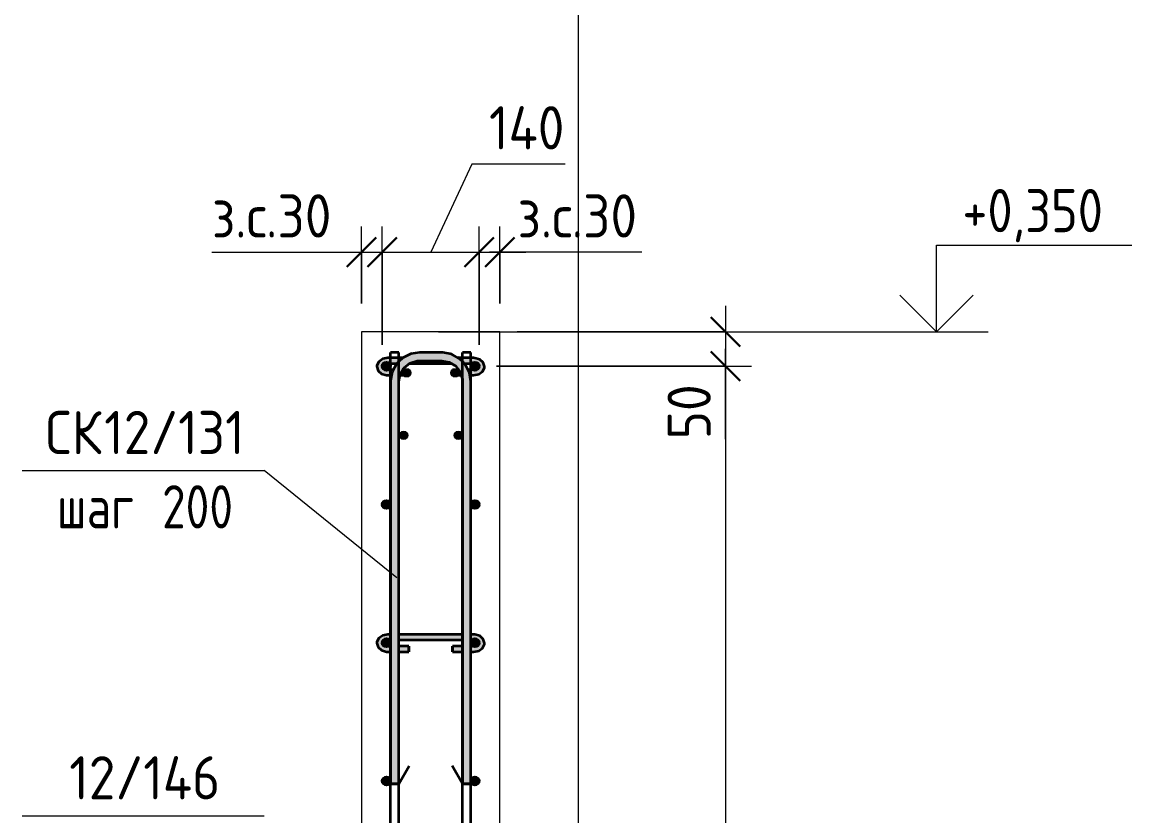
# Model space of a CAD drawing. Header units: millimetres. Extents: x -39709 to 12452, y -4989 to 80275.
# Drawn here: x -474 to 1130, y -350 to 798 of the extents above; entities that cross this region are included whole.
import ezdxf

# ---------------------------------------------------------------- set-up
doc = ezdxf.new("R2010")
doc.units = ezdxf.units.MM
for name, color, linetype, lineweight in [('AA_Dim', 7, 'Continuous', 9), ('AA_Dim-25', 7, 'Continuous', 9), ('AA_Oformlenie', 7, 'Continuous', 9), ('AA_Vinoska', 7, 'Continuous', 9), ('AA_Visotnaya otmetka', 7, 'Continuous', 9), ('AF_Stena_Опалубка', 253, 'Continuous', 20), ('KR_Armatura', 7, 'Continuous', 20), ('KR_Armatura_Tonkie', 7, 'Continuous', 20)]:
    doc.layers.add(name, color=color, linetype=linetype, lineweight=lineweight)
doc.styles.add('ISOCPEUR_6', font='isocpeur.TTF', dxfattribs={"width": 0.9, "height": 62.5})
doc.styles.add('ISOCPEUR_7', font='isocpeur.TTF', dxfattribs={"width": 0.8, "height": 62.5})
doc.styles.add('ISOCPEUR_8', font='isocpeur.TTF', dxfattribs={"width": 0.85, "height": 62.5})
doc.dimstyles.new('00_Точн_3_знака__прозр__2', dxfattribs={"dimscale": 304.8, "dimtxt": 62.672186, "dimasz": 0.139436, "dimexe": 0.123031, "dimexo": 0.082021, "dimgap": 0.008202, "dimtad": 1, "dimdec": 3, "dimrnd": 0.001, "dimdsep": 46, "dimtxsty": 'ISOCPEUR_6', "dimblk1": 'OBLIQUE', "dimblk2": 'OBLIQUE', "dimsah": 1, "dimcen": 0.09, "dimdle": 0.123031, "dimazin": 0, "dimtfac": 1, "dimtdec": 4, "dimtix": 1, "dimtmove": 1, "dimatfit": 3, "dimfxl": 1, "dimtvp": 1, "dimtolj": 1, "dimtzin": 0, "dimlwd": 18, "dimlwe": 18, "dimarcsym": 2})
doc.dimstyles.new('00_Точн_3_знака__прозр__3', dxfattribs={"dimscale": 304.8, "dimtxt": 62.672186, "dimasz": 0.139436, "dimexe": 0.123031, "dimexo": 0.082021, "dimgap": 0.008202, "dimtad": 1, "dimdec": 3, "dimrnd": 0.001, "dimdsep": 46, "dimtxsty": 'ISOCPEUR_6', "dimblk1": 'OBLIQUE', "dimblk2": 'OBLIQUE', "dimsah": 1, "dimcen": 0.09, "dimdle": 0.123031, "dimazin": 0, "dimtfac": 1, "dimtdec": 4, "dimtix": 1, "dimtmove": 0, "dimatfit": 3, "dimfxl": 1, "dimtvp": 1, "dimtolj": 1, "dimtzin": 0, "dimlwd": 18, "dimlwe": 18, "dimarcsym": 2})

# ---------------------------------------------------------------- blocks, each defined once
blk = doc.blocks.new('350_Стержень П торец СК-СГ _НесАрм_РабПлоск_ - 350_Стержень П торец СК-СГ _НесАрм_РабПлоск_-V3-1-1 Армирование')
at = {"layer": 'KR_Armatura_Tonkie', "lineweight": 35}
for p, q in [((37045.9, 320), (37013.9, 320)), ((37070.3, 312), (37069.3, 312.5)), ((36989.7, 295), (36990.6, 296.5)), ((36992, 298.4), (36999.2, 304)), ((37059.9, 304), (37064.4, 301.3)), ((37066.2, 299.9), (37070, 295)), ((36971.9, 278), (36971.9, -88)), ((36983.9, 278), (36985.5, 287)), ((36983.9, -88), (36983.9, 278)), ((37074, 287.1), (37075.2, 283)), ((37075.9, 278), (37075.9, -88)), ((37087.9, -88), (37087.9, 278)), ((36971.9, -96), (36971.9, -105)), ((36983.9, -105), (36983.9, -96)), ((37075.9, -96), (37075.9, -105)), ((37087.9, -105), (37087.9, -96)), ((36971.9, -113), (36971.9, -303.9)), ((36983.9, -303.9), (36983.9, -113)), ((37075.9, -113), (37075.9, -303.9)), ((37087.9, -303.9), (37087.9, -113)), ((36983.9, -303.9), (36998.9, -277.9)), ((37075.9, -303.9), (37060.9, -277.9)), ((36983.7, -303.9), (36972.1, -303.9)), ((36972.1, -303.9), (36983.7, -303.9)), ((37076.1, -303.9), (37087.7, -303.9)), ((37087.7, -303.9), (37076.1, -303.9))]:
    blk.add_line(p, q, dxfattribs=at)
at = {"layer": 'KR_Armatura_Tonkie', "lineweight": 35, "flags": 128}
for points in [[(36991.2, 313.1), (36989.7, 312.3), (36989.3, 312)], [(37002, 318.2), (37001.2, 318), (36998.5, 316.7)], [(37050.3, 319.4), (37047.4, 320), (37045.9, 320)], [(37062.6, 316.1), (37060, 317.5), (37058.5, 317.8)], [(36981, 304), (36980.4, 303.4), (36979.4, 301.4)], [(37081, 300.7), (37080.2, 302.2), (37078.5, 304)], [(36972.5, 282.4), (36971.9, 279.5), (36971.9, 278)]]:
    blk.add_lwpolyline(points, dxfattribs=at)
blk = doc.blocks.new('350_Стержень П торец СК-СГ _НесАрм_РабПлоск_ - 350_Стержень П торец СК-СГ _НесАрм_РабПлоск_-V5-1-1 Армирование')
at = {"layer": 'KR_Armatura_Tonkie', "lineweight": 35}
for points in [[(36977.9, 278), (36983.9, 278), (36984.9, 285.8), (36988.6, 293.9), (36992.7, 299.2), (36999.2, 304.1), (37006.2, 307), (37013.9, 308.2), (37013.9, 320), (37002.5, 318.4), (36992.9, 314.4), (36983.9, 307.3), (36977.5, 299), (36973.3, 288.9), (36972.1, 278), (36976.3, 278)], [(37044.1, 308), (37045.9, 308.2), (37045.9, 320), (37013.9, 319.8), (37013.9, 308), (37037.9, 308)], [(37081.9, 278), (37087.9, 278), (37086.4, 288.9), (37082.2, 299), (37075.6, 307.7), (37066.9, 314.4), (37056.7, 318.6), (37045.9, 319.8), (37045.9, 308), (37053.6, 307), (37061, 303.9), (37067.1, 299.2), (37072, 292.7), (37074.9, 285.7), (37076.1, 278), (37080.3, 278)], [(36977.9, -303.9), (36983.9, -303.9), (36983.7, 278), (36971.9, 278), (36972.1, -303.9), (36976.3, -303.9)], [(37081.9, -303.9), (37087.9, -303.9), (37087.7, 278), (37075.9, 278), (37076.1, -303.9), (37080.3, -303.9)]]:
    blk.add_hatch(color=256, dxfattribs=at).paths.add_polyline_path(points)
for p, q in [((37045.9, 320), (37013.9, 320)), ((37013.9, 308), (37045.9, 308)), ((36971.9, 278), (36971.9, -303.9)), ((36983.9, -303.9), (36983.9, 278)), ((37075.9, 278), (37075.9, -303.9)), ((37087.9, -303.9), (37087.9, 278)), ((36983.9, -303.9), (36998.9, -277.9)), ((37075.9, -303.9), (37060.9, -277.9)), ((36983.9, -303.9), (36971.9, -303.9)), ((36972.1, -303.9), (36983.7, -303.9)), ((37087.9, -303.9), (37075.9, -303.9)), ((37076.1, -303.9), (37087.7, -303.9))]:
    blk.add_line(p, q, dxfattribs=at)
at = {"layer": 'KR_Armatura_Tonkie', "lineweight": 35, "flags": 128}
for points in [[(36983.9, 306.7), (36980.4, 303.4), (36974.3, 292.1), (36971.9, 279.5), (36971.9, 278)], [(37013.9, 320), (37001.2, 318), (36989.7, 312.3), (36983.9, 306.7)], [(36983.9, 278), (36985.8, 288.7), (36991.4, 297.9), (37000, 304.6), (37010.3, 307.8), (37013.9, 308)], [(37075.9, 306.7), (37071.3, 311.4), (37060, 317.5), (37047.4, 320), (37045.9, 320)], [(37045.9, 308), (37056.5, 306), (37065.8, 300.4), (37072.5, 291.9), (37075.7, 281.5), (37075.9, 278)], [(37087.9, 278), (37085.9, 290.7), (37080.2, 302.2), (37075.9, 306.7)]]:
    blk.add_lwpolyline(points, dxfattribs=at)
blk = doc.blocks.new('350_Стержень П торец СК-СГ _НесАрм_РабПлоск_ - 350_Стержень П торец СК-СГ _НесАрм_РабПлоск_-4142405-1-1 Армирование')
at = {"layer": 'KR_Armatura_Tonkie', "lineweight": 35}
for points in [[(36965.9, -1106), (36967.4, -1105.8), (36968.9, -1105.2), (36970.1, -1104.2), (36971.1, -1103), (36971.7, -1101.6), (36971.9, -1100), (36971.7, -1098.4), (36971.1, -1097), (36970.1, -1095.8), (36968.9, -1094.8), (36967.4, -1094.2), (36965.9, -1094), (36964.3, -1094.2), (36962.9, -1094.8), (36961.6, -1095.8), (36960.7, -1097), (36960.1, -1098.4), (36959.9, -1100), (36960.1, -1101.6), (36960.7, -1103), (36961.6, -1104.2), (36962.9, -1105.2), (36964.3, -1105.8)], [(37093.9, -1106), (37095.4, -1105.8), (37096.9, -1105.2), (37098.1, -1104.2), (37099.1, -1103), (37099.7, -1101.6), (37099.9, -1100), (37099.7, -1098.4), (37099.1, -1097), (37098.1, -1095.8), (37096.9, -1094.8), (37095.4, -1094.2), (37093.6, -1094), (37092.3, -1094.2), (37090.9, -1094.8), (37089.6, -1095.8), (37088.7, -1097), (37088.1, -1098.4), (37087.9, -1100), (37088.1, -1101.6), (37088.7, -1103), (37089.6, -1104.2), (37090.9, -1105.2), (37092.3, -1105.8), (37093.6, -1106)]]:
    blk.add_hatch(color=256, dxfattribs=at).paths.add_polyline_path(points)
at = {"layer": 'AA_Oformlenie'}
for centre, start, end in [((36965.9, -1100), 90, 270), ((36965.9, -1100), 270, 90), ((37093.9, -1100), 90, 270), ((37093.9, -1100), 270, 90)]:
    blk.add_arc(centre, 6, start, end, dxfattribs=at)
at = {"layer": 'KR_Armatura_Tonkie', "lineweight": 35}
for centre in [(36965.9, -1100), (37093.9, -1100)]:
    blk.add_circle(centre, 6, dxfattribs=at)
blk = doc.blocks.new('261_Шпилька массив _НесАрм_РабПлоск_ - 8 А240-4153475-1-1 Армирование')
at = {"layer": 'KR_Armatura_Tonkie', "lineweight": 35}
for points in [[(36968, 288.2), (36968, 294.5), (36966.7, 294.1), (36965.9, 294), (36964.3, 294.2), (36962.1, 295.4), (36961, 296.6), (36960.5, 297.4), (36959.9, 299.5), (36959.9, 300.3), (36960.4, 302.3), (36961.1, 303.6), (36961.9, 304.4), (36963.3, 305.4), (36964.3, 305.8), (36965.9, 306), (36968, 306), (36968, 312), (36962, 311), (36959.2, 309.7), (36955.5, 306.6), (36953.3, 303.8), (36952, 299.5), (36953.3, 295.2), (36957, 291.4), (36962.1, 289), (36964.1, 288.7)], [(37091.9, 288.2), (37098, 289.1), (37103.2, 291.5), (37106.7, 295.2), (37107.9, 299.5), (37106.7, 303.8), (37104.3, 307.4), (37099.4, 310.5), (37091.9, 311.9), (37091.9, 305.6), (37092.4, 305.8), (37093.9, 306), (37095.9, 305.6), (37096.9, 305.2), (37098.6, 303.6), (37099.3, 302.3), (37099.7, 301.6), (37099.8, 299.2), (37099.5, 298), (37098.6, 296.4), (37097.3, 295.2), (37096.9, 294.8), (37095.4, 294.2), (37093.1, 294.1), (37091.9, 294), (37091.9, 289)], [(36968, 287), (36968, 288.2), (36961.9, 289.1), (36956.7, 291.5), (36957, 291.1), (36960.5, 288.7), (36962, 288), (36964.6, 287.6)], [(37091.9, 287), (37099.4, 288.5), (37104.3, 291.6), (37106.7, 295.2), (37103.2, 291.5), (37098, 289.1), (37091.9, 288.2), (37091.9, 287.2)], [(36968, -111.8), (36968, -105.5), (36966.7, -105.9), (36965.9, -106), (36964.3, -105.8), (36962.1, -104.6), (36961, -103.4), (36960.5, -102.6), (36959.9, -100.5), (36959.9, -99.7), (36960.4, -97.7), (36961.1, -96.4), (36961.9, -95.6), (36963.3, -94.6), (36964.3, -94.2), (36965.9, -94), (36968, -94), (36968, -88), (36962, -89), (36959.2, -90.3), (36955.5, -93.4), (36953.3, -96.2), (36952, -100.5), (36953.3, -104.8), (36957, -108.6), (36962.1, -111), (36964.1, -111.3)], [(37091.9, -111.8), (37098, -110.9), (37103.2, -108.5), (37106.7, -104.8), (37107.9, -100.5), (37106.7, -96.2), (37104.3, -92.6), (37099.4, -89.5), (37091.9, -88.1), (37091.9, -94.4), (37092.4, -94.2), (37093.9, -94), (37095.9, -94.4), (37096.9, -94.8), (37098.6, -96.4), (37099.3, -97.7), (37099.7, -98.4), (37099.8, -100.8), (37099.5, -102), (37098.6, -103.6), (37097.3, -104.8), (37096.9, -105.2), (37095.4, -105.8), (37093.1, -105.9), (37091.9, -106), (37091.9, -111)], [(36968, -113), (36968, -111.8), (36961.9, -110.9), (36956.7, -108.5), (36957, -108.9), (36960.5, -111.3), (36962, -112), (36964.6, -112.4)], [(37091.9, -113), (37099.4, -111.5), (37104.3, -108.4), (37106.4, -105.1), (37103.2, -108.5), (37098, -110.9), (37091.9, -111.8), (37091.9, -112.8)]]:
    blk.add_hatch(color=256, dxfattribs=at).paths.add_polyline_path(points)
h = blk.add_hatch(color=256, dxfattribs=at)
h.paths.add_polyline_path([(37082.2, 305.2), (37091.1, 305.3), (37091.9, 305.8), (37091.9, 312), (37070.2, 311.9), (37076.1, 307), (37077.6, 305.2)])
h.paths.add_polyline_path([(37002.5, 305.2), (37057.5, 305.4), (37052.7, 307.1), (37044.1, 308), (37013.8, 308), (37005.4, 306.7), (37001.7, 305.2)])
h.paths.add_polyline_path([(36977.5, 305.2), (36982.2, 305.2), (36984.6, 308), (36989.8, 312), (36968, 311.9), (36968, 305.5), (36969.4, 305.2), (36971.9, 305.2)])
h = blk.add_hatch(color=256, dxfattribs=at)
h.paths.add_polyline_path([(37006.1, 304), (37060.3, 304.2), (37058, 305.2), (37001.3, 305), (36999.2, 304), (37002.5, 304)])
h.paths.add_polyline_path([(37089.4, 304), (37090, 304.5), (37090.6, 305.2), (37077.6, 305.1), (37078.4, 304), (37089.3, 304)])
h.paths.add_polyline_path([(36977.5, 304), (36981.4, 304.1), (36982.2, 305.2), (36968.9, 305.2), (36970.3, 304), (36971.9, 304)])
h = blk.add_hatch(color=256, dxfattribs=at)
h.paths.add_polyline_path([(36987.9, 288.2), (36998.3, 288.2), (36998.3, 295), (36989.2, 294.8), (36987.5, 292.1), (36985.9, 288.2)])
h.paths.add_polyline_path([(36973.2, 288.2), (36973.4, 289.2), (36975.9, 295), (36968.9, 294.8), (36968, 294.2), (36968, 288.2), (36972.7, 288.2)])
h = blk.add_hatch(color=256, dxfattribs=at)
h.paths.add_polyline_path([(37087.1, 288.2), (37091.9, 288.2), (37091.6, 294.5), (37089.6, 295), (37084, 294.8), (37086.5, 288.2)])
h.paths.add_polyline_path([(37061.6, 288.2), (37073.8, 288.3), (37071.2, 293.9), (37070.3, 295), (37061.6, 294.9), (37061.6, 289)])
h = blk.add_hatch(color=256, dxfattribs=at)
h.paths.add_polyline_path([(36971.9, 287), (36973.1, 287.2), (36973.2, 288.2), (36968, 288.2), (36968, 287)])
h.paths.add_polyline_path([(36987.9, 287), (36998.3, 287.2), (36998.3, 288.2), (36985.8, 287.9), (36985.4, 287)])
h = blk.add_hatch(color=256, dxfattribs=at)
h.paths.add_polyline_path([(37070.9, 287), (37074.3, 287.2), (37073.8, 288.2), (37061.6, 288.2), (37061.6, 287)])
h.paths.add_polyline_path([(37087.1, 287), (37091.9, 287.2), (37091.9, 288.2), (37086.5, 288.1), (37086.7, 287)])
h = blk.add_hatch(color=256, dxfattribs=at)
h.paths.add_polyline_path([(36971.9, -94.8), (36971.9, -88), (36968, -88.1), (36968, -94.5), (36969.4, -94.8), (36971.7, -94.8)])
h.paths.add_polyline_path([(37048.1, -94.8), (37075.9, -94.7), (37075.9, -88), (36983.9, -88.2), (36983.9, -94.8), (37002.5, -94.8)])
h.paths.add_polyline_path([(37087.9, -94.8), (37091.1, -94.7), (37091.9, -94.2), (37091.9, -88), (37087.9, -88.1), (37087.9, -94.8)])
h = blk.add_hatch(color=256, dxfattribs=at)
h.paths.add_polyline_path([(37048.1, -96), (37075.9, -95.8), (37075.9, -94.8), (36983.9, -94.9), (36983.9, -96), (37002.5, -96)])
h.paths.add_polyline_path([(37089.4, -96), (37090, -95.5), (37090.6, -94.8), (37087.9, -94.8), (37088.1, -96), (37089.3, -96)])
h.paths.add_polyline_path([(36971.9, -96), (36971.7, -94.8), (36968.9, -94.8), (36970.3, -96), (36971.7, -96)])
h = blk.add_hatch(color=256, dxfattribs=at)
h.paths.add_polyline_path([(36998.3, -111.8), (36998.3, -105), (36983.9, -105.1), (36983.9, -111.8)])
h.paths.add_polyline_path([(36971.9, -111.8), (36971.7, -105), (36968.9, -105.2), (36968, -105.8), (36968, -111.8)])
h = blk.add_hatch(color=256, dxfattribs=at)
h.paths.add_polyline_path([(36968, -113), (36971.9, -112.8), (36971.9, -111.8), (36968, -111.8), (36968, -112.8)])
h.paths.add_polyline_path([(36998.3, -113), (36998.3, -111.8), (36983.9, -111.8), (36983.9, -113)])
h = blk.add_hatch(color=256, dxfattribs=at)
h.paths.add_polyline_path([(37091.9, -111.8), (37091.6, -105.5), (37089.6, -105), (37087.9, -105.2), (37087.9, -111.8)])
h.paths.add_polyline_path([(37061.6, -111.8), (37075.9, -111.8), (37075.9, -105), (37061.6, -105.1), (37061.6, -111)])
h = blk.add_hatch(color=256, dxfattribs=at)
h.paths.add_polyline_path([(37070.9, -113), (37075.9, -112.8), (37075.9, -111.8), (37061.6, -111.8), (37061.6, -113)])
h.paths.add_polyline_path([(37091.9, -113), (37091.9, -111.8), (37087.9, -111.9), (37087.9, -113)])
for p, q in [((36971.9, 312), (36968, 312)), ((36983.9, 312), (36971.9, 312)), ((36989.8, 312), (36983.9, 312)), ((37075.9, 312), (37070, 312)), ((37087.9, 312), (37075.9, 312)), ((37091.9, 312), (37087.9, 312)), ((36971.9, 295), (36969.2, 295)), ((36970.3, 304), (36971.9, 304)), ((36971.9, 304), (36981.3, 304)), ((36975.9, 295), (36971.9, 295)), ((36998.3, 295), (36989.4, 295)), ((36998.3, 295), (36998.3, 288.2)), ((36998.3, 293.9), (36998.3, 294.9)), ((36998.3, 287.2), (36998.3, 293.8)), ((36998.9, 304), (37060.9, 304)), ((37070.3, 295), (37061.6, 295)), ((37061.6, 288.2), (37061.6, 295)), ((37061.6, 294.9), (37061.6, 293.9)), ((37061.6, 293.8), (37061.6, 287.2)), ((37078.4, 304), (37087.9, 304)), ((37087.9, 295), (37083.9, 295)), ((37087.9, 304), (37089.5, 304)), ((37090.6, 295), (37087.9, 295)), ((36968, 287), (36971.9, 287)), ((36971.9, 287), (36973.1, 287)), ((36985.4, 287), (36998.3, 287)), ((36998.3, 288.2), (36998.3, 287)), ((37061.6, 287), (37061.6, 288.2)), ((37061.6, 287), (37074.3, 287)), ((37086.7, 287), (37087.9, 287)), ((37087.9, 287), (37091.9, 287)), ((36971.9, -88), (36968, -88)), ((36970.3, -96), (36971.9, -96)), ((37075.9, -88), (36983.9, -88)), ((36983.9, -96), (37075.9, -96)), ((37091.9, -88), (37087.9, -88)), ((37087.9, -96), (37089.5, -96)), ((36971.9, -105), (36969.2, -105)), ((36998.3, -105), (36983.9, -105)), ((36998.3, -105), (36998.3, -111.8)), ((36998.3, -106.2), (36998.3, -105.1)), ((36998.3, -112.8), (36998.3, -106.2)), ((36998.3, -111.8), (36998.3, -113)), ((37075.9, -105), (37061.6, -105)), ((37061.6, -111.8), (37061.6, -105)), ((37061.6, -105.1), (37061.6, -106.2)), ((37061.6, -106.2), (37061.6, -112.8)), ((37061.6, -113), (37061.6, -111.8)), ((37090.6, -105), (37087.9, -105)), ((36968, -113), (36971.9, -113)), ((36983.9, -113), (36998.3, -113)), ((37061.6, -113), (37075.9, -113)), ((37087.9, -113), (37091.9, -113))]:
    blk.add_line(p, q, dxfattribs=at)
at = {"layer": 'KR_Armatura_Tonkie', "lineweight": 35, "flags": 128}
for points in [[(36968, 312), (36960.5, 310.5), (36954.8, 306.6), (36952.2, 301.1), (36952, 299.5)], [(37107.9, 299.5), (37106, 305.4), (37101, 309.8), (37093.7, 311.9), (37091.9, 312)], [(36952, 299.5), (36953.9, 293.6), (36958.9, 289.2), (36966.2, 287.1), (36968, 287)], [(37091.9, 287), (37099.5, 288.5), (37105.1, 292.4), (37107.8, 297.9), (37107.9, 299.5)], [(36968, -88), (36960.5, -89.5), (36954.8, -93.4), (36952.2, -98.9), (36952, -100.5)], [(37107.9, -100.5), (37106, -94.6), (37101, -90.2), (37093.7, -88.1), (37091.9, -88)], [(36952, -100.5), (36953.9, -106.4), (36958.9, -110.8), (36966.2, -112.9), (36968, -113)], [(37091.9, -113), (37099.5, -111.5), (37105.1, -107.6), (37107.8, -102.1), (37107.9, -100.5)]]:
    blk.add_lwpolyline(points, dxfattribs=at)
blk = doc.blocks.new('011_Прямоугольник обрыва _ЭлУзла_ - 011_Прямоугольник обрыва _ЭлУзла_-4144281-1-1 Армирование')
at = {"layer": 'AA_Oformlenie'}
blk.add_line((37243, 2041.6), (37243, -1564.6), dxfattribs=at)
blk = doc.blocks.new('DIMBLOCK79-1-1 Армирование')
at = {"layer": 'AA_Dim-25', "lineweight": 18}
for p, q in [((16.4, 390.9), (16.4, 502.3)), ((46.4, 331), (46.4, 502.3)), ((-199.9, 464.8), (4.8, 464.8)), ((-21.1, 464.8), (46.4, 464.8)), ((4.8, 464.8), (31.4, 464.8)), ((16.4, 464.8), (16.4, 390.9)), ((46.4, 464.8), (46.4, 331))]:
    blk.add_line(p, q, dxfattribs=at)
at = {"layer": 'AA_Dim-25', "lineweight": 30}
for p, q in [((16.4, 464.8), (37.6, 486.1)), ((46.4, 464.8), (67.6, 486.1)), ((16.4, 464.8), (-4.9, 443.6)), ((46.4, 464.8), (25.1, 443.6))]:
    blk.add_line(p, q, dxfattribs=at)
at = {"layer": 'AA_Dim-25', "color": 0, "lineweight": 18, "insert": (-199.9, 548.7), "char_height": 62.5, "width": 215.687, "attachment_point": 1, "line_spacing_factor": 1.135194, "style": 'ISOCPEUR_6'}
blk.add_mtext('з.с.30', dxfattribs=at)
blk = doc.blocks.new('_Oblique')
at = {"color": 0, "linetype": 'ByBlock', "lineweight": -2}
blk.add_line((-0.5, -0.5), (0.5, 0.5), dxfattribs=at)
blk = doc.blocks.new('DIMBLOCK80-1-1 Армирование')
at = {"layer": 'AA_Dim-25', "lineweight": 18}
for p, q in [((175.8, 592.3), (116.4, 464.8)), ((310.8, 592.3), (175.8, 592.3)), ((46.4, 331), (46.4, 502.3)), ((186.4, 331), (186.4, 502.3)), ((46.4, 464.8), (186.4, 464.8)), ((46.4, 464.8), (46.4, 331)), ((186.4, 464.8), (186.4, 331))]:
    blk.add_line(p, q, dxfattribs=at)
at = {"layer": 'AA_Dim-25', "lineweight": 30}
for p, q in [((46.4, 464.8), (67.6, 486.1)), ((186.4, 464.8), (207.6, 486.1)), ((46.4, 464.8), (25.1, 443.6)), ((186.4, 464.8), (165.1, 443.6))]:
    blk.add_line(p, q, dxfattribs=at)
at = {"layer": 'AA_Dim-25', "color": 0, "lineweight": 18, "insert": (200.8, 676.2), "char_height": 62.5, "width": 131.966, "attachment_point": 1, "line_spacing_factor": 1.135194, "style": 'ISOCPEUR_6'}
blk.add_mtext('140', dxfattribs=at)
blk = doc.blocks.new('DIMBLOCK81-1-1 Армирование')
at = {"layer": 'AA_Dim-25', "lineweight": 18}
for p, q in [((186.4, 331), (186.4, 502.3)), ((216.4, 390.9), (216.4, 502.3)), ((186.4, 464.8), (253.9, 464.8)), ((186.4, 464.8), (186.4, 331)), ((217.1, 464.8), (201.4, 464.8)), ((216.4, 464.8), (216.4, 390.9)), ((421.9, 464.8), (217.1, 464.8))]:
    blk.add_line(p, q, dxfattribs=at)
at = {"layer": 'AA_Dim-25', "lineweight": 30}
for p, q in [((186.4, 464.8), (207.6, 486.1)), ((216.4, 464.8), (237.6, 486.1)), ((186.4, 464.8), (165.1, 443.6)), ((216.4, 464.8), (195.1, 443.6))]:
    blk.add_line(p, q, dxfattribs=at)
at = {"layer": 'AA_Dim-25', "color": 0, "lineweight": 18, "insert": (242.1, 548.7), "char_height": 62.5, "width": 215.687, "attachment_point": 1, "line_spacing_factor": 1.135194, "style": 'ISOCPEUR_6'}
blk.add_mtext('з.с.30', dxfattribs=at)
blk = doc.blocks.new('DIMBLOCK85-1-1 Армирование')
at = {"layer": 'AA_Dim-25', "lineweight": 18}
for p, q in [((542.9, 387.5), (542.9, 300)), ((241.4, 350), (580.4, 350)), ((542.9, 350), (241.4, 350)), ((542.9, 297.4), (542.9, 325)), ((211.4, 300), (580.4, 300)), ((542.9, 300), (211.4, 300)), ((542.9, 194.3), (542.9, 297.4))]:
    blk.add_line(p, q, dxfattribs=at)
at = {"layer": 'AA_Dim-25', "lineweight": 30}
for p, q in [((542.9, 350), (521.6, 371.2)), ((542.9, 350), (564.1, 328.7)), ((542.9, 300), (521.6, 321.2)), ((542.9, 300), (564.1, 278.7))]:
    blk.add_line(p, q, dxfattribs=at)
at = {"layer": 'AA_Dim-25', "color": 0, "lineweight": 18, "insert": (459, 194.3), "char_height": 62.5, "width": 93.654, "attachment_point": 1, "rotation": 90, "line_spacing_factor": 1.135194, "style": 'ISOCPEUR_6'}
blk.add_mtext('50', dxfattribs=at)
blk = doc.blocks.new('DIMBLOCK86-1-1 Армирование')
at = {"layer": 'AA_Dim-25', "lineweight": 30}
for p, q in [((542.9, 300), (521.6, 321.2)), ((542.9, 300), (564.1, 278.7)), ((542.9, -2900), (521.6, -2878.8)), ((542.9, -2900), (564.1, -2921.3))]:
    blk.add_line(p, q, dxfattribs=at)
at = {"layer": 'AA_Dim-25', "lineweight": 18}
for p, q in [((211.4, 300), (580.4, 300)), ((542.9, 300), (211.4, 300)), ((542.9, 300), (542.9, -2900)), ((211.4, -2900), (580.4, -2900)), ((542.9, -2900), (211.4, -2900))]:
    blk.add_line(p, q, dxfattribs=at)
at = {"layer": 'AA_Dim-25', "color": 0, "lineweight": 18, "insert": (459, -1508.7), "char_height": 62.5, "width": 500.904, "attachment_point": 1, "rotation": 90, "line_spacing_factor": 1.135194, "style": 'ISOCPEUR_6'}
blk.add_mtext('200х16=3200', dxfattribs=at)
blk = doc.blocks.new('042_М_Арматуры - Диам длина поз _ Комментарий-3662934-1-1 Армирование')
at = {"layer": 'AA_Vinoska'}
blk.add_line((35634.9, -2802.1), (35984.9, -2802.1), dxfattribs=at)
blk = doc.blocks.new('Высотные отметки - Стрелка вверх-400292-1-1 Армирование')
at = {"layer": 'AA_Vinoska'}
for p, q in [((37765.6, -3125), (38048.1, -3125)), ((37765.6, -3250), (37765.6, -3125)), ((37765.6, -3250), (37712.6, -3197)), ((37765.6, -3250), (37818.7, -3197)), ((37690.6, -3250), (37840.6, -3250))]:
    blk.add_line(p, q, dxfattribs=at)

msp = doc.modelspace()

# ---------------------------------------------------------------- hatches: boundary and pattern name
at = {"layer": 'KR_Armatura'}
h = msp.add_hatch(color=256, dxfattribs=at)
edge = h.paths.add_edge_path()
edge.add_arc((52.3745, 300), 6, 0, 360)
for points in [[(52.3745, 294), (57.5707, 297), (57.5707, 303), (52.3745, 306), (47.1784, 303), (47.1784, 297)], [(180.3745, 294), (185.5707, 297), (185.5707, 303), (180.1453, 305.8676), (175.1784, 303), (175.1784, 297), (180.1453, 294.1324)], [(78.7638, 285.2547), (84.7638, 285.2547), (87.7638, 290.4508), (84.7638, 295.647), (78.7638, 295.647), (75.7638, 290.4508)], [(148.7638, 285.2547), (154.7638, 285.2547), (157.7638, 290.4508), (154.7638, 295.647), (148.7638, 295.647), (145.7638, 290.4508)], [(74.3745, 194.8038), (80.3745, 194.8038), (83.3745, 200), (80.3745, 205.1962), (74.3745, 205.1962), (71.3745, 200)], [(153.3745, 194.8038), (159.3745, 194.8038), (162.3745, 200), (159.3745, 205.1962), (153.3745, 205.1962), (150.3745, 200)], [(52.3745, 94), (57.5707, 97), (57.5707, 103), (52.3745, 106), (47.1784, 103), (47.1784, 97)], [(180.3745, 94), (185.5707, 97), (185.5707, 103), (180.1453, 105.8676), (175.1784, 103), (175.1784, 97), (180.1453, 94.1324)], [(52.3745, -106), (57.5707, -103), (57.5707, -97), (52.3745, -94), (47.1784, -97), (47.1784, -103), (50.8325, -105.1097)], [(180.3745, -106), (185.5707, -103), (185.5707, -97), (180.1453, -94.1324), (175.1784, -97), (175.1784, -103), (180.1453, -105.8676)], [(52.3745, -306), (57.5707, -303), (57.5707, -297), (52.3745, -294), (47.1784, -297.2091), (47.1784, -303)], [(180.3745, -306), (185.5707, -303), (185.5707, -297), (180.1453, -294.1324), (175.1784, -297.2091), (175.1784, -303), (180.1453, -305.8676)]]:
    msp.add_hatch(color=256, dxfattribs=at).paths.add_polyline_path(points)
h = msp.add_hatch(color=256, dxfattribs=at)
edge = h.paths.add_edge_path()
edge.add_arc((180.3745, 300), 6, 0, 360)
h = msp.add_hatch(color=256, dxfattribs=at)
edge = h.paths.add_edge_path()
edge.add_arc((81.7638, 290.4508), 6, 0, 360)
h = msp.add_hatch(color=256, dxfattribs=at)
edge = h.paths.add_edge_path()
edge.add_arc((151.7638, 290.4508), 6, 0, 360)
h = msp.add_hatch(color=256, dxfattribs=at)
edge = h.paths.add_edge_path()
edge.add_arc((77.3745, 200), 6, 0, 360)
h = msp.add_hatch(color=256, dxfattribs=at)
edge = h.paths.add_edge_path()
edge.add_arc((156.3745, 200), 6, 0, 360)
h = msp.add_hatch(color=256, dxfattribs=at)
edge = h.paths.add_edge_path()
edge.add_arc((52.3745, 100), 6, 0, 360)
h = msp.add_hatch(color=256, dxfattribs=at)
edge = h.paths.add_edge_path()
edge.add_arc((180.3745, 100), 6, 0, 360)
h = msp.add_hatch(color=256, dxfattribs=at)
edge = h.paths.add_edge_path()
edge.add_arc((52.3745, -100), 6, 0, 360)
h = msp.add_hatch(color=256, dxfattribs=at)
edge = h.paths.add_edge_path()
edge.add_arc((180.3745, -100), 6, 0, 360)
h = msp.add_hatch(color=256, dxfattribs=at)
edge = h.paths.add_edge_path()
edge.add_arc((52.3745, -300), 6, 0, 360)
h = msp.add_hatch(color=256, dxfattribs=at)
edge = h.paths.add_edge_path()
edge.add_arc((180.3745, -300), 6, 0, 360)

# ---------------------------------------------------------------- linework, layer by layer
at = {"layer": 'AA_Vinoska'}
msp.add_line((67.5159, -6.2387), (-124.3615, 149.1628), dxfattribs=at)
at = {"layer": 'AA_Visotnaya otmetka'}
for q in [(847.9324, 350), (127.9218, 350)]:
    msp.add_line((127.9218, 350), q, dxfattribs=at)
at = {"layer": 'AF_Stena_Опалубка'}
for p, q in [((216.3745, 350), (16.3745, 350)), ((16.3745, 350), (16.3745, -2950)), ((216.3745, -2950), (216.3745, 350))]:
    msp.add_line(p, q, dxfattribs=at)
at = {"layer": 'KR_Armatura'}
for p, q in [((52.3745, 306), (47.1784, 303)), ((57.5707, 303), (52.3745, 306)), ((180.1453, 305.8676), (175.1784, 303)), ((185.5707, 303), (180.1453, 305.8676)), ((47.1784, 303), (47.1784, 297)), ((47.1784, 297), (52.3745, 294)), ((52.3745, 294), (57.5707, 297)), ((57.5707, 297), (57.5707, 303)), ((78.7638, 295.647), (75.7638, 290.4508)), ((75.7638, 290.4508), (78.7638, 285.2547)), ((84.7638, 295.647), (78.7638, 295.647)), ((87.7638, 290.4508), (84.7638, 295.647)), ((84.7638, 285.2547), (87.7638, 290.4508)), ((148.7638, 295.647), (145.7638, 290.4508)), ((145.7638, 290.4508), (148.7638, 285.2547)), ((154.7638, 295.647), (148.7638, 295.647)), ((157.7638, 290.4508), (154.7638, 295.647)), ((154.7638, 285.2547), (157.7638, 290.4508)), ((175.1784, 303), (175.1784, 297)), ((175.1784, 297), (180.1453, 294.1324)), ((180.1453, 294.1324), (180.3745, 294)), ((180.3745, 294), (185.5707, 297)), ((185.5707, 297), (185.5707, 303)), ((78.7638, 285.2547), (84.7638, 285.2547)), ((148.7638, 285.2547), (154.7638, 285.2547)), ((74.3745, 205.1962), (71.3745, 200)), ((71.3745, 200), (74.3745, 194.8038)), ((80.3745, 205.1962), (74.3745, 205.1962)), ((74.3745, 194.8038), (80.3745, 194.8038)), ((83.3745, 200), (80.3745, 205.1962)), ((80.3745, 194.8038), (83.3745, 200)), ((153.3745, 205.1962), (150.3745, 200)), ((150.3745, 200), (153.3745, 194.8038)), ((159.3745, 205.1962), (153.3745, 205.1962)), ((153.3745, 194.8038), (159.3745, 194.8038)), ((162.3745, 200), (159.3745, 205.1962)), ((159.3745, 194.8038), (162.3745, 200)), ((52.3745, 106), (47.1784, 103)), ((47.1784, 103), (47.1784, 97)), ((47.1784, 97), (52.3745, 94)), ((57.5707, 103), (52.3745, 106)), ((52.3745, 94), (57.5707, 97)), ((57.5707, 97), (57.5707, 103)), ((180.1453, 105.8676), (175.1784, 103)), ((175.1784, 103), (175.1784, 97)), ((175.1784, 97), (180.1453, 94.1324)), ((185.5707, 103), (180.1453, 105.8676)), ((180.3745, 94), (185.5707, 97)), ((185.5707, 97), (185.5707, 103)), ((180.1453, 94.1324), (180.3745, 94)), ((52.3745, -94), (47.1784, -97)), ((57.5707, -97), (52.3745, -94)), ((180.1453, -94.1324), (175.1784, -97)), ((185.5707, -97), (180.1453, -94.1324)), ((47.1784, -97), (47.1784, -103)), ((47.1784, -103), (50.8325, -105.1097)), ((50.8325, -105.1097), (52.3745, -106)), ((52.3745, -106), (57.5707, -103)), ((57.5707, -103), (57.5707, -97)), ((175.1784, -97), (175.1784, -103)), ((175.1784, -103), (180.1453, -105.8676)), ((180.1453, -105.8676), (180.3745, -106)), ((180.3745, -106), (185.5707, -103)), ((185.5707, -103), (185.5707, -97)), ((52.3745, -294), (47.1784, -297.2091)), ((47.1784, -297.2091), (47.1784, -303)), ((47.1784, -303), (52.3745, -306)), ((57.5707, -297), (52.3745, -294)), ((52.3745, -306), (57.5707, -303)), ((57.5707, -303), (57.5707, -297)), ((180.1453, -294.1324), (175.1784, -297.2091)), ((175.1784, -297.2091), (175.1784, -303)), ((175.1784, -303), (180.1453, -305.8676)), ((185.5707, -297), (180.1453, -294.1324)), ((180.3745, -306), (185.5707, -303)), ((185.5707, -303), (185.5707, -297)), ((180.1453, -305.8676), (180.3745, -306))]:
    msp.add_line(p, q, dxfattribs=at)
for centre in [(52.3745, 300), (180.3745, 300), (81.7638, 290.4508), (151.7638, 290.4508), (77.3745, 200), (156.3745, 200), (52.3745, 100), (180.3745, 100), (52.3745, -100), (180.3745, -100), (52.3745, -300), (180.3745, -300)]:
    msp.add_circle(centre, 6, dxfattribs=at)
at = {"layer": 'KR_Armatura_Tonkie', "lineweight": 35}
for p, q in [((70.3745, 320), (58.3745, 320)), ((58.3745, -2942), (58.3745, 320)), ((70.3745, -2942), (70.3745, 320)), ((174.3745, 320), (162.3745, 320)), ((162.3745, -2942), (162.3745, 320)), ((174.3745, -2942), (174.3745, 320))]:
    msp.add_line(p, q, dxfattribs=at)

# ---------------------------------------------------------------- block references
at = {"layer": 'AA_Oformlenie'}
msp.add_blockref('011_Прямоугольник обрыва _ЭлУзла_ - 011_Прямоугольник обрыва _ЭлУзла_-4144281-1-1 Армирование', (-36913.4998, 0), dxfattribs=at)
at = {"layer": 'AA_Vinoska'}
for p in [(-36109.289, 2951.3067), (-36109.289, 2451.8041), (-36109.289, 2451.8041)]:
    msp.add_blockref('042_М_Арматуры - Диам длина поз _ Комментарий-3662934-1-1 Армирование', p, dxfattribs=at)
at = {"layer": 'AA_Visotnaya otmetka'}
msp.add_blockref('Высотные отметки - Стрелка вверх-400292-1-1 Армирование', (-36917.6853, 3600), dxfattribs=at)
at = {"layer": 'KR_Armatura_Tonkie', "lineweight": 35}
for name, p in [('261_Шпилька массив _НесАрм_РабПлоск_ - 8 А240-4153475-1-1 Армирование', (-36913.4998, 0)), ('350_Стержень П торец СК-СГ _НесАрм_РабПлоск_ - 350_Стержень П торец СК-СГ _НесАрм_РабПлоск_-4142405-1-1 Армирование', (-36913.4998, 1400)), ('350_Стержень П торец СК-СГ _НесАрм_РабПлоск_ - 350_Стержень П торец СК-СГ _НесАрм_РабПлоск_-V3-1-1 Армирование', (-36913.4998, 0)), ('350_Стержень П торец СК-СГ _НесАрм_РабПлоск_ - 350_Стержень П торец СК-СГ _НесАрм_РабПлоск_-V5-1-1 Армирование', (-36913.4998, 0)), ('350_Стержень П торец СК-СГ _НесАрм_РабПлоск_ - 350_Стержень П торец СК-СГ _НесАрм_РабПлоск_-4142405-1-1 Армирование', (-36913.4998, 1200)), ('350_Стержень П торец СК-СГ _НесАрм_РабПлоск_ - 350_Стержень П торец СК-СГ _НесАрм_РабПлоск_-4142405-1-1 Армирование', (-36913.4998, 1000)), ('350_Стержень П торец СК-СГ _НесАрм_РабПлоск_ - 350_Стержень П торец СК-СГ _НесАрм_РабПлоск_-4142405-1-1 Армирование', (-36913.4998, 800))]:
    msp.add_blockref(name, p, dxfattribs=at)

# ---------------------------------------------------------------- texts
at = {"layer": 'AA_Vinoska', "char_height": 62.5, "attachment_point": 1}
for s, insert, width, style in [('СК', (-440.533, 235.419), 102.816422, 'ISOCPEUR_6'), ('12/131', (-355.7009, 235.419), 248.923969, 'ISOCPEUR_6'), (' 200', (-303.935, 127.9427), 166.751, 'ISOCPEUR_7'), ('шаг', (-424.3205, 127.9427), 145.907125, 'ISOCPEUR_7'), ('12/146', (-406.2205, -264.0836), 268.765734, 'ISOCPEUR_6'), ('12/146', (-406.2205, -264.0836), 268.765734, 'ISOCPEUR_6')]:
    msp.add_mtext(s, dxfattribs=dict(at, insert=insert, width=width, style=style))
at = {"layer": 'AA_Visotnaya otmetka', "insert": (885.4743, 556.4199), "char_height": 62.5, "width": 239.899334, "attachment_point": 1, "line_spacing_factor": 1.135194, "style": 'ISOCPEUR_8'}
msp.add_mtext('+0,350', dxfattribs=at)

# ---------------------------------------------------------------- dimensions: what is measured, and where the dimension line sits
at = {"layer": 'AA_Dim', "lineweight": 18}
for base, p1, p2, override, picture, middle in [((186.3745, 464.8042), (46.3745, 306), (186.3745, 306), {"dimpost": '<>', "dimfxl": 140}, 'DIMBLOCK80-1-1 Армирование', (266.8314, 634.5574)), ((46.3745, 464.8042), (16.3745, 415.8664), (46.3745, 306), {"dimpost": 'з.с.<>', "dimfxl": 113.88862}, 'DIMBLOCK79-1-1 Армирование', (-92.0827, 507.0574)), ((216.3745, 464.8042), (186.3745, 306), (216.3745, 415.8664), {"dimpost": 'з.с.<>', "dimfxl": 113.88862}, 'DIMBLOCK81-1-1 Армирование', (349.9573, 507.0574))]:
    dim = msp.add_linear_dim(base=base, p1=p1, p2=p2, dimstyle='00_Точн_3_знака__прозр__2', override=override, dxfattribs=at)
    dim.commit()
    dim.dimension.update_dxf_attribs({"geometry": picture, "text_midpoint": middle, "dimtype": 160})
dim = msp.add_linear_dim(base=(542.8911, 300), p1=(216.3745, 350), p2=(186.3745, 300), angle=90, dimstyle='00_Точн_3_знака__прозр__2', override={"dimpost": '<>', "dimfxl": 58.309519}, dxfattribs=at)
dim.commit()
dim.dimension.update_dxf_attribs({"geometry": 'DIMBLOCK85-1-1 Армирование', "text_midpoint": (500.6378, 241.1398), "dimtype": 160, "text_rotation": 90})
dim = msp.add_linear_dim(base=(542.8911, -2900), p1=(186.3745, 300), p2=(186.3745, -2900), angle=90, dimstyle='00_Точн_3_знака__прозр__3', override={"dimpost": '200х16=<>', "dimfxl": 3200}, dxfattribs=at)
dim.commit()
dim.dimension.update_dxf_attribs({"geometry": 'DIMBLOCK86-1-1 Армирование', "text_midpoint": (509.1411, -1300)})

doc.saveas('drawing.dxf')
